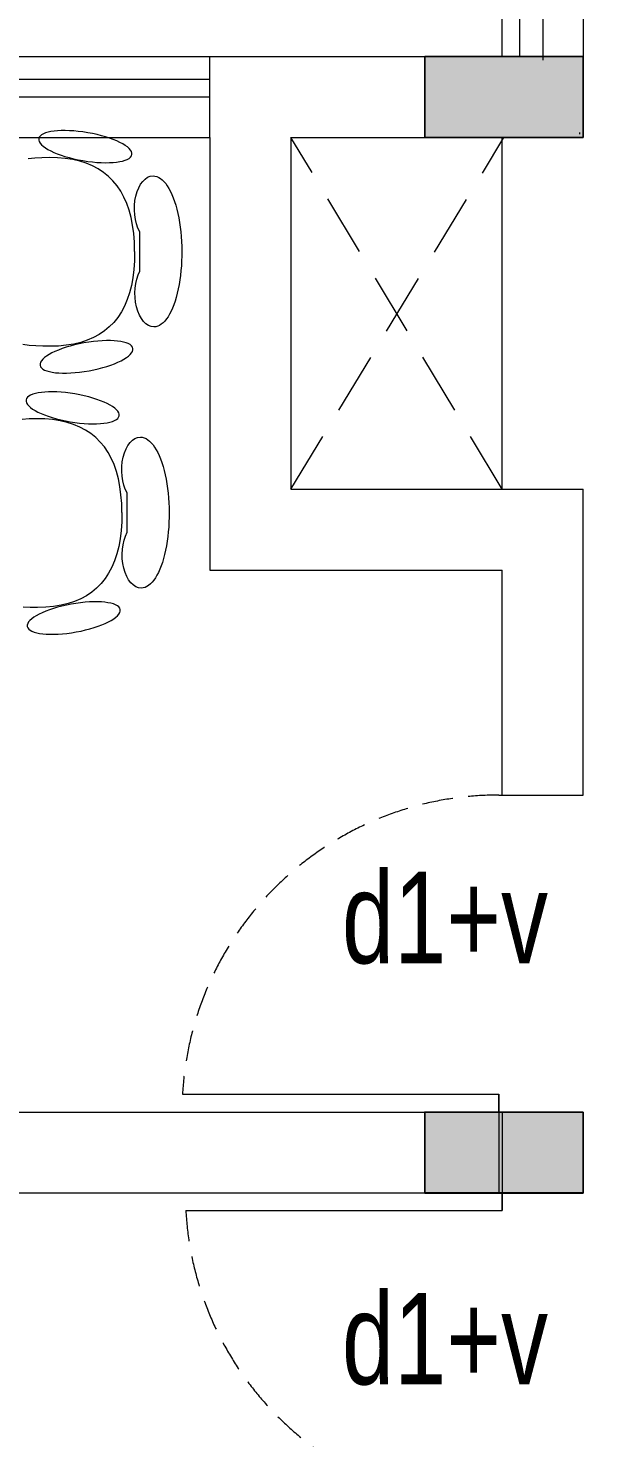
# Model space of a CAD drawing. Header units: metres. Extents: x 191982 to 427160, y -8904 to 80370.
# Drawn here: x 322594 to 324237, y 54116 to 58122 of the extents above; entities that cross this region are included whole.
import ezdxf

# ---------------------------------------------------------------- set-up
doc = ezdxf.new("R2010")
doc.units = ezdxf.units.M
doc.header["$LTSCALE"] = 700
doc.header["$MEASUREMENT"] = 0
doc.linetypes.add('DASHED2', pattern=[0.375, 0.25, -0.125])
doc.linetypes.add('HIDDEN2', pattern=[0.1875, 0.125, -0.0625])
for name, color, linetype, lineweight in [('FURNITURE', 7, 'Continuous', 9), ('NEW PLANS', 7, 'Continuous', 9), ('PLAN', 7, 'Continuous', 9)]:
    doc.layers.add(name, color=color, linetype=linetype, lineweight=lineweight)
doc.styles.get("Standard").update_dxf_attribs({"font": 'swisscl.ttf'})

# ---------------------------------------------------------------- blocks, each defined once
blk = doc.blocks.new('ws')
at = {"layer": 'FURNITURE', "ltscale": 12}
for p, q in [((668937.5, 47868.4, 375.4), (668918.7, 47866.6, 375.4)), ((668957.3, 47869.5, 375.4), (668937.5, 47868.4, 375.4)), ((668978.3, 47870, 375.4), (668957.3, 47869.5, 375.4)), ((669001.8, 47869.4, 375.4), (668978.3, 47870, 375.4)), ((669024.1, 47867.5, 375.4), (669001.8, 47869.4, 375.4)), ((669045.3, 47864.3, 375.4), (669024.1, 47867.5, 375.4)), ((669065.2, 47859.7, 375.4), (669045.3, 47864.3, 375.4)), ((669083.9, 47853.8, 375.4), (669065.2, 47859.7, 375.4)), ((669101.5, 47846.5, 375.4), (669083.9, 47853.8, 375.4)), ((669117.8, 47837.9, 375.4), (669101.5, 47846.5, 375.4)), ((669132.9, 47827.9, 375.4), (669117.8, 47837.9, 375.4)), ((669146.9, 47816.6, 375.4), (669132.9, 47827.9, 375.4)), ((669159.6, 47803.9, 375.4), (669146.9, 47816.6, 375.4)), ((669171.2, 47789.9, 375.4), (669159.6, 47803.9, 375.4)), ((669181.5, 47774.6, 375.4), (669171.2, 47789.9, 375.4)), ((669190.7, 47757.8, 375.4), (669181.5, 47774.6, 375.4)), ((669198.6, 47739.8, 375.4), (669190.7, 47757.8, 375.4)), ((669205.3, 47720.4, 375.4), (669198.6, 47739.8, 375.4)), ((669210.9, 47699.6, 375.4), (669205.3, 47720.4, 375.4)), ((669215.2, 47677.5, 375.4), (669210.9, 47699.6, 375.4)), ((669218.4, 47654.1, 375.4), (669215.2, 47677.5, 375.4)), ((669220.3, 47629.3, 375.4), (669218.4, 47654.1, 375.4)), ((669236.2, 47547.3, 375.4), (669235.6, 47659.2, 375.4)), ((669221.1, 47603.1, 375.4), (669220.3, 47629.3, 375.4)), ((669221.1, 47603.1, 375.4), (669220.6, 47577, 375.4)), ((669218.9, 47552.2, 375.4), (669216, 47528.7, 375.4)), ((669220.6, 47577, 375.4), (669218.9, 47552.2, 375.4)), ((669216, 47528.7, 375.4), (669211.9, 47506.6, 375.4)), ((669206.6, 47485.7, 375.4), (669200.1, 47466.3, 375.4)), ((669211.9, 47506.6, 375.4), (669206.6, 47485.7, 375.4)), ((669183.4, 47431.3, 375.4), (669173.2, 47415.8, 375.4)), ((669192.3, 47448.1, 375.4), (669183.4, 47431.3, 375.4)), ((669200.1, 47466.3, 375.4), (669192.3, 47448.1, 375.4)), ((669161.8, 47401.7, 375.4), (669149.2, 47388.9, 375.4)), ((669173.2, 47415.8, 375.4), (669161.8, 47401.7, 375.4)), ((669104.1, 47358.5, 375.4), (669086.7, 47351, 375.4)), ((669120.4, 47367.3, 375.4), (669104.1, 47358.5, 375.4)), ((669135.4, 47377.4, 375.4), (669120.4, 47367.3, 375.4)), ((669149.2, 47388.9, 375.4), (669135.4, 47377.4, 375.4)), ((668921.6, 47336.4, 375.4), (668903.9, 47338.6, 375.4)), ((668940.4, 47334.8, 375.4), (668921.6, 47336.4, 375.4)), ((668960.3, 47333.9, 375.4), (668940.4, 47334.8, 375.4)), ((668981.2, 47333.7, 375.4), (668960.3, 47333.9, 375.4)), ((669004.7, 47334.5, 375.4), (668981.2, 47333.7, 375.4)), ((669027, 47336.6, 375.4), (669004.7, 47334.5, 375.4)), ((669048.1, 47340.1, 375.4), (669027, 47336.6, 375.4)), ((669068, 47344.9, 375.4), (669048.1, 47340.1, 375.4)), ((669086.7, 47351, 375.4), (669068, 47344.9, 375.4)), ((668921.3, 47127.2, 375.4), (668901.5, 47126.1, 375.4)), ((668942.2, 47127.7, 375.4), (668921.3, 47127.2, 375.4)), ((668965.8, 47127.1, 375.4), (668942.2, 47127.7, 375.4)), ((668988.1, 47125.3, 375.4), (668965.8, 47127.1, 375.4)), ((669009.2, 47122, 375.4), (668988.1, 47125.3, 375.4)), ((669029.2, 47117.4, 375.4), (669009.2, 47122, 375.4)), ((669047.9, 47111.5, 375.4), (669029.2, 47117.4, 375.4)), ((669065.4, 47104.2, 375.4), (669047.9, 47111.5, 375.4)), ((669081.8, 47095.6, 375.4), (669065.4, 47104.2, 375.4)), ((669096.9, 47085.6, 375.4), (669081.8, 47095.6, 375.4)), ((669110.8, 47074.3, 375.4), (669096.9, 47085.6, 375.4)), ((669123.6, 47061.6, 375.4), (669110.8, 47074.3, 375.4)), ((669135.1, 47047.6, 375.4), (669123.6, 47061.6, 375.4)), ((669145.5, 47032.3, 375.4), (669135.1, 47047.6, 375.4)), ((669154.6, 47015.6, 375.4), (669145.5, 47032.3, 375.4)), ((669162.6, 46997.5, 375.4), (669154.6, 47015.6, 375.4)), ((669169.3, 46978.1, 375.4), (669162.6, 46997.5, 375.4)), ((669174.8, 46957.3, 375.4), (669169.3, 46978.1, 375.4)), ((669179.2, 46935.2, 375.4), (669174.8, 46957.3, 375.4)), ((669182.3, 46911.8, 375.4), (669179.2, 46935.2, 375.4)), ((669184.3, 46887, 375.4), (669182.3, 46911.8, 375.4)), ((669200.1, 46805, 375.4), (669199.5, 46916.9, 375.4)), ((669185, 46860.9, 375.4), (669184.3, 46887, 375.4)), ((669184.6, 46834.7, 375.4), (669182.9, 46809.9, 375.4)), ((669185, 46860.9, 375.4), (669184.6, 46834.7, 375.4)), ((669182.9, 46809.9, 375.4), (669180, 46786.4, 375.4)), ((669175.9, 46764.3, 375.4), (669170.6, 46743.5, 375.4)), ((669180, 46786.4, 375.4), (669175.9, 46764.3, 375.4)), ((669164.1, 46724, 375.4), (669156.3, 46705.8, 375.4)), ((669170.6, 46743.5, 375.4), (669164.1, 46724, 375.4)), ((669137.2, 46673.6, 375.4), (669125.8, 46659.4, 375.4)), ((669147.3, 46689, 375.4), (669137.2, 46673.6, 375.4)), ((669156.3, 46705.8, 375.4), (669147.3, 46689, 375.4)), ((669099.4, 46635.1, 375.4), (669084.3, 46625, 375.4)), ((669113.2, 46646.6, 375.4), (669099.4, 46635.1, 375.4)), ((669125.8, 46659.4, 375.4), (669113.2, 46646.6, 375.4)), ((668924.2, 46591.6, 375.4), (668904.4, 46592.5, 375.4)), ((668945.2, 46591.4, 375.4), (668924.2, 46591.6, 375.4)), ((668968.7, 46592.2, 375.4), (668945.2, 46591.4, 375.4)), ((668991, 46594.3, 375.4), (668968.7, 46592.2, 375.4)), ((669012.1, 46597.8, 375.4), (668991, 46594.3, 375.4)), ((669032, 46602.6, 375.4), (669012.1, 46597.8, 375.4)), ((669050.6, 46608.7, 375.4), (669032, 46602.6, 375.4)), ((669068.1, 46616.2, 375.4), (669050.6, 46608.7, 375.4)), ((669084.3, 46625, 375.4), (669068.1, 46616.2, 375.4))]:
    blk.add_line(p, q, dxfattribs=at)
at = {"layer": 'FURNITURE', "ltscale": 12, "extrusion": (0, 0, -1)}
for centre, major_axis, ratio, start_param, end_param in [((669081, 47901.1, 0), (-132.2, 22.6), 0.3, -1.570796, 4.712389), ((669274, 47724.1, 0), (-0.5, 93.9), 0.571429, 3.95137, 6.283186), ((669274.7, 47603.4, 0), (-1.2, 214.5), 0.375, 0, 3.141593), ((669275.4, 47482.8, 0), (-0.5, 93.9), 0.571429, 3.141592, 5.473402), ((669084.3, 47303.7, 0), (131.9, 24), 0.3, 4.712389, 10.995574), ((669044.9, 47158.8, 0), (-132.2, 22.6), 0.3, -1.570796, 4.712389), ((669238, 46981.8, 0), (-0.5, 93.9), 0.571429, 3.95137, 6.283186), ((669238.7, 46861.1, 0), (-1.2, 214.5), 0.375, 0, 3.141593), ((669239.3, 46740.5, 0), (-0.5, 93.9), 0.571429, 3.141592, 5.473402), ((669048.2, 46561.4, 0), (131.9, 24), 0.3, 4.712389, 10.995574)]:
    blk.add_ellipse(centre, major_axis=major_axis, ratio=ratio, start_param=start_param, end_param=end_param, dxfattribs=at)

msp = doc.modelspace()

# ---------------------------------------------------------------- hatches: boundary and pattern name
at = {"layer": 'NEW PLANS'}
for points in [[(323719.904, 57811.692), (323719.904, 58041.692), (323939.904, 58041.692), (323939.904, 57811.692)], [(323719.904, 57811.692), (323719.904, 58041.692), (323939.904, 58041.692), (323939.904, 57811.692)], [(323719.904, 57811.692), (323719.904, 58041.692), (323939.904, 58041.692), (323939.904, 57811.692)], [(323719.904, 57811.692), (323719.904, 58041.692), (323939.904, 58041.692), (323939.904, 57811.692)], [(323719.904, 58041.692), (323719.904, 57811.692), (323939.904, 57811.692), (323939.904, 58041.692)], [(323939.904, 57811.692), (323939.904, 58041.692), (324169.904, 58041.692), (324169.904, 57811.692)], [(323939.904, 57811.692), (323939.904, 58041.692), (324169.904, 58041.692), (324169.904, 57811.692)], [(323939.904, 57811.692), (323939.904, 58041.692), (324169.904, 58041.692), (324169.904, 57811.692)], [(323939.904, 57811.692), (323939.904, 58041.692), (324169.904, 58041.692), (324169.904, 57811.692)], [(323939.904, 58041.692), (323939.904, 57811.692), (324169.904, 57811.692), (324169.904, 58041.692)], [(323719.904, 55041.692), (323719.904, 54811.692), (323939.904, 54811.692), (323939.904, 55041.692)], [(323939.904, 54811.692), (323719.904, 54811.692), (323719.904, 55041.692), (323939.904, 55041.692)], [(323719.904, 55041.692), (323719.904, 54811.692), (323939.904, 54811.692), (323939.904, 55041.692)], [(323719.904, 54811.692), (323719.904, 55041.692), (323939.904, 55041.692), (323939.904, 54811.692)], [(323949.904, 54811.692), (323949.904, 55041.692), (323719.904, 55041.692), (323719.904, 54811.692)], [(323949.904, 54811.692), (323949.904, 55041.692), (323719.904, 55041.692), (323719.904, 54811.692)], [(323719.904, 55041.692), (323719.904, 54811.692), (323939.904, 54811.692), (323939.904, 55041.692)], [(323719.904, 55041.692), (323719.904, 54811.692), (323939.904, 54811.692), (323939.904, 55041.692)], [(323719.904, 55041.692), (323719.904, 54811.692), (323939.904, 54811.692), (323939.904, 55041.692)], [(323719.904, 55041.692), (323719.904, 54811.692), (323939.904, 54811.692), (323939.904, 55041.692)], [(323949.904, 55041.692), (323949.904, 54811.692), (323719.904, 54811.692), (323719.904, 55041.692)], [(323949.904, 55041.692), (323949.904, 54811.692), (323719.904, 54811.692), (323719.904, 55041.692)], [(323719.904, 55041.692), (323719.904, 54811.692), (323939.904, 54811.692), (323939.904, 55041.692)], [(323719.904, 55041.692), (323719.904, 54811.692), (323939.904, 54811.692), (323939.904, 55041.692)], [(323719.904, 55041.692), (323719.904, 54811.692), (323939.904, 54811.692), (323939.904, 55041.692)], [(323949.904, 55041.692), (323949.904, 54811.692), (323719.904, 54811.692), (323719.904, 55041.692)], [(323949.904, 55041.692), (323949.904, 54811.692), (323719.904, 54811.692), (323719.904, 55041.692)], [(323719.904, 55041.692), (323719.904, 54811.692), (323939.904, 54811.692), (323939.904, 55041.692)], [(323719.904, 55041.692), (323719.904, 54811.692), (323939.904, 54811.692), (323939.904, 55041.692)], [(323949.904, 55041.692), (323949.904, 54811.692), (323719.904, 54811.692), (323719.904, 55041.692)], [(323949.904, 55041.692), (323949.904, 54811.692), (323719.904, 54811.692), (323719.904, 55041.692)], [(323719.904, 55041.692), (323719.904, 54811.692), (323939.904, 54811.692), (323939.904, 55041.692)], [(323939.904, 54811.692), (323719.904, 54811.692), (323719.904, 55041.692), (323939.904, 55041.692)], [(323719.904, 55041.692), (323719.904, 54811.692), (323939.904, 54811.692), (323939.904, 55041.692)], [(323719.904, 54811.692), (323719.904, 55041.692), (323939.904, 55041.692), (323939.904, 54811.692)], [(323949.904, 54811.692), (323949.904, 55041.692), (323719.904, 55041.692), (323719.904, 54811.692)], [(323949.904, 54811.692), (323949.904, 55041.692), (323719.904, 55041.692), (323719.904, 54811.692)], [(323719.904, 55041.692), (323719.904, 54811.692), (323939.904, 54811.692), (323939.904, 55041.692)], [(323719.904, 55041.692), (323719.904, 54811.692), (323939.904, 54811.692), (323939.904, 55041.692)], [(323719.904, 55041.692), (323719.904, 54811.692), (323939.904, 54811.692), (323939.904, 55041.692)], [(323719.904, 55041.692), (323719.904, 54811.692), (323939.904, 54811.692), (323939.904, 55041.692)], [(323949.904, 55041.692), (323949.904, 54811.692), (323719.904, 54811.692), (323719.904, 55041.692)], [(323949.904, 55041.692), (323949.904, 54811.692), (323719.904, 54811.692), (323719.904, 55041.692)], [(323719.904, 55041.692), (323719.904, 54811.692), (323939.904, 54811.692), (323939.904, 55041.692)], [(323719.904, 55041.692), (323719.904, 54811.692), (323939.904, 54811.692), (323939.904, 55041.692)], [(323949.904, 55041.692), (323949.904, 54811.692), (323719.904, 54811.692), (323719.904, 55041.692)], [(323949.904, 55041.692), (323949.904, 54811.692), (323719.904, 54811.692), (323719.904, 55041.692)], [(323719.904, 55041.692), (323719.904, 54811.692), (323939.904, 54811.692), (323939.904, 55041.692)], [(323719.904, 55041.692), (323719.904, 54811.692), (323939.904, 54811.692), (323939.904, 55041.692)], [(323719.904, 55041.692), (323719.904, 54811.692), (323939.904, 54811.692), (323939.904, 55041.692)], [(323719.904, 55041.692), (323719.904, 54811.692), (323939.904, 54811.692), (323939.904, 55041.692)], [(323949.904, 55041.692), (323949.904, 54811.692), (323719.904, 54811.692), (323719.904, 55041.692)], [(323949.904, 55041.692), (323949.904, 54811.692), (323719.904, 54811.692), (323719.904, 55041.692)], [(323719.904, 55041.692), (323719.904, 54811.692), (323939.904, 54811.692), (323939.904, 55041.692)], [(323719.904, 55041.692), (323719.904, 54811.692), (323939.904, 54811.692), (323939.904, 55041.692)], [(323719.904, 55041.673), (323719.904, 54811.673), (323939.904, 54811.673), (323939.904, 55041.673)], [(323939.904, 54811.673), (323719.904, 54811.673), (323719.904, 55041.673), (323939.904, 55041.673)], [(323719.904, 55041.673), (323719.904, 54811.673), (323939.904, 54811.673), (323939.904, 55041.673)], [(323719.904, 54811.673), (323719.904, 55041.673), (323939.904, 55041.673), (323939.904, 54811.673)], [(323949.904, 54811.673), (323949.904, 55041.673), (323719.904, 55041.673), (323719.904, 54811.673)], [(323949.904, 54811.673), (323949.904, 55041.673), (323719.904, 55041.673), (323719.904, 54811.673)], [(323719.904, 55041.673), (323719.904, 54811.673), (323939.904, 54811.673), (323939.904, 55041.673)], [(323719.904, 55041.673), (323719.904, 54811.673), (323939.904, 54811.673), (323939.904, 55041.673)], [(323719.904, 55041.673), (323719.904, 54811.673), (323939.904, 54811.673), (323939.904, 55041.673)], [(323719.904, 55041.673), (323719.904, 54811.673), (323939.904, 54811.673), (323939.904, 55041.673)], [(323949.904, 55041.673), (323949.904, 54811.673), (323719.904, 54811.673), (323719.904, 55041.673)], [(323949.904, 55041.673), (323949.904, 54811.673), (323719.904, 54811.673), (323719.904, 55041.673)], [(323719.904, 55041.673), (323719.904, 54811.673), (323939.904, 54811.673), (323939.904, 55041.673)], [(323719.904, 55041.673), (323719.904, 54811.673), (323939.904, 54811.673), (323939.904, 55041.673)], [(323949.904, 55041.673), (323949.904, 54811.673), (323719.904, 54811.673), (323719.904, 55041.673)], [(323949.904, 55041.673), (323949.904, 54811.673), (323719.904, 54811.673), (323719.904, 55041.673)], [(323719.904, 55041.673), (323719.904, 54811.673), (323939.904, 54811.673), (323939.904, 55041.673)], [(323719.904, 55041.673), (323719.904, 54811.673), (323939.904, 54811.673), (323939.904, 55041.673)], [(323719.904, 55041.673), (323719.904, 54811.673), (323939.904, 54811.673), (323939.904, 55041.673)], [(323719.904, 55041.673), (323719.904, 54811.673), (323939.904, 54811.673), (323939.904, 55041.673)], [(323949.904, 55041.673), (323949.904, 54811.673), (323719.904, 54811.673), (323719.904, 55041.673)], [(323949.904, 55041.673), (323949.904, 54811.673), (323719.904, 54811.673), (323719.904, 55041.673)], [(323719.904, 55041.673), (323719.904, 54811.673), (323939.904, 54811.673), (323939.904, 55041.673)], [(323719.904, 55041.673), (323719.904, 54811.673), (323939.904, 54811.673), (323939.904, 55041.673)], [(323719.904, 55041.673), (323719.904, 54811.673), (323939.904, 54811.673), (323939.904, 55041.673)], [(323719.904, 55041.673), (323719.904, 54811.673), (323939.904, 54811.673), (323939.904, 55041.673)], [(323719.904, 55041.673), (323719.904, 54811.673), (323939.904, 54811.673), (323939.904, 55041.673)], [(323719.904, 55041.673), (323719.904, 54811.673), (323939.904, 54811.673), (323939.904, 55041.673)], [(323949.904, 55041.673), (323949.904, 54811.673), (323719.904, 54811.673), (323719.904, 55041.673)], [(323949.904, 55041.673), (323949.904, 54811.673), (323719.904, 54811.673), (323719.904, 55041.673)], [(323719.904, 55041.673), (323719.904, 54811.673), (323939.904, 54811.673), (323939.904, 55041.673)], [(323939.904, 55041.692), (323939.904, 54811.692), (324169.904, 54811.692), (324169.904, 55041.692)], [(323939.904, 54811.692), (323939.904, 55041.692), (324169.904, 55041.692), (324169.904, 54811.692)], [(323939.904, 55041.692), (323939.904, 54811.692), (324169.904, 54811.692), (324169.904, 55041.692)], [(323939.904, 54811.692), (323939.904, 55041.692), (324169.904, 55041.692), (324169.904, 54811.692)], [(323939.904, 55041.692), (323939.904, 54811.692), (324169.904, 54811.692), (324169.904, 55041.692)], [(323939.904, 55041.692), (323939.904, 54811.692), (324169.904, 54811.692), (324169.904, 55041.692)], [(323939.904, 55041.692), (323939.904, 54811.692), (324169.904, 54811.692), (324169.904, 55041.692)], [(323939.904, 55041.692), (323939.904, 54811.692), (324169.904, 54811.692), (324169.904, 55041.692)], [(323939.904, 55041.692), (323939.904, 54811.692), (324169.904, 54811.692), (324169.904, 55041.692)], [(323939.904, 55041.692), (323939.904, 54811.692), (324169.904, 54811.692), (324169.904, 55041.692)], [(323939.904, 55041.692), (323939.904, 54811.692), (324169.904, 54811.692), (324169.904, 55041.692)], [(323939.904, 55041.692), (323939.904, 54811.692), (324169.904, 54811.692), (324169.904, 55041.692)], [(323939.904, 55041.692), (323939.904, 54811.692), (324169.904, 54811.692), (324169.904, 55041.692)], [(323939.904, 55041.692), (323939.904, 54811.692), (324169.904, 54811.692), (324169.904, 55041.692)], [(323939.904, 54811.692), (323939.904, 55041.692), (324169.904, 55041.692), (324169.904, 54811.692)], [(323939.904, 55041.692), (323939.904, 54811.692), (324169.904, 54811.692), (324169.904, 55041.692)], [(323939.904, 54811.692), (323939.904, 55041.692), (324169.904, 55041.692), (324169.904, 54811.692)], [(323939.904, 55041.692), (323939.904, 54811.692), (324169.904, 54811.692), (324169.904, 55041.692)], [(323939.904, 55041.692), (323939.904, 54811.692), (324169.904, 54811.692), (324169.904, 55041.692)], [(323939.904, 55041.692), (323939.904, 54811.692), (324169.904, 54811.692), (324169.904, 55041.692)], [(323939.904, 55041.692), (323939.904, 54811.692), (324169.904, 54811.692), (324169.904, 55041.692)], [(323939.904, 55041.692), (323939.904, 54811.692), (324169.904, 54811.692), (324169.904, 55041.692)], [(323939.904, 55041.692), (323939.904, 54811.692), (324169.904, 54811.692), (324169.904, 55041.692)], [(323939.904, 55041.692), (323939.904, 54811.692), (324169.904, 54811.692), (324169.904, 55041.692)], [(323939.904, 55041.692), (323939.904, 54811.692), (324169.904, 54811.692), (324169.904, 55041.692)], [(323939.904, 55041.692), (323939.904, 54811.692), (324169.904, 54811.692), (324169.904, 55041.692)], [(323939.904, 55041.692), (323939.904, 54811.692), (324169.904, 54811.692), (324169.904, 55041.692)], [(323939.904, 55041.692), (323939.904, 54811.692), (324169.904, 54811.692), (324169.904, 55041.692)], [(323939.904, 55041.692), (323939.904, 54811.692), (324169.904, 54811.692), (324169.904, 55041.692)], [(323939.904, 55041.673), (323939.904, 54811.673), (324169.904, 54811.673), (324169.904, 55041.673)], [(323939.904, 54811.673), (323939.904, 55041.673), (324169.904, 55041.673), (324169.904, 54811.673)], [(323939.904, 55041.673), (323939.904, 54811.673), (324169.904, 54811.673), (324169.904, 55041.673)], [(323939.904, 54811.673), (323939.904, 55041.673), (324169.904, 55041.673), (324169.904, 54811.673)], [(323939.904, 55041.673), (323939.904, 54811.673), (324169.904, 54811.673), (324169.904, 55041.673)], [(323939.904, 55041.673), (323939.904, 54811.673), (324169.904, 54811.673), (324169.904, 55041.673)], [(323939.904, 55041.673), (323939.904, 54811.673), (324169.904, 54811.673), (324169.904, 55041.673)], [(323939.904, 55041.673), (323939.904, 54811.673), (324169.904, 54811.673), (324169.904, 55041.673)], [(323939.904, 55041.673), (323939.904, 54811.673), (324169.904, 54811.673), (324169.904, 55041.673)], [(323939.904, 55041.673), (323939.904, 54811.673), (324169.904, 54811.673), (324169.904, 55041.673)], [(323939.904, 55041.673), (323939.904, 54811.673), (324169.904, 54811.673), (324169.904, 55041.673)], [(323939.904, 55041.673), (323939.904, 54811.673), (324169.904, 54811.673), (324169.904, 55041.673)], [(323939.904, 55041.673), (323939.904, 54811.673), (324169.904, 54811.673), (324169.904, 55041.673)], [(323939.904, 55041.673), (323939.904, 54811.673), (324169.904, 54811.673), (324169.904, 55041.673)], [(323939.904, 55041.673), (323939.904, 54811.673), (324169.904, 54811.673), (324169.904, 55041.673)], [(323939.904, 55041.673), (323939.904, 54811.673), (324169.904, 54811.673), (324169.904, 55041.673)], [(323939.904, 55041.673), (323939.904, 54811.673), (324169.904, 54811.673), (324169.904, 55041.673)], [(323939.904, 55041.673), (323939.904, 54811.673), (324169.904, 54811.673), (324169.904, 55041.673)], [(323939.904, 55041.673), (323939.904, 54811.673), (324169.904, 54811.673), (324169.904, 55041.673)], [(323939.904, 55041.673), (323939.904, 54811.673), (324169.904, 54811.673), (324169.904, 55041.673)], [(323939.904, 55041.673), (323939.904, 54811.673), (324169.904, 54811.673), (324169.904, 55041.673)], [(323949.904, 54811.692), (324169.904, 54811.692), (324169.904, 55041.692), (323949.904, 55041.692)], [(323949.904, 54811.692), (324169.904, 54811.692), (324169.904, 55041.692), (323949.904, 55041.692)], [(323949.904, 55041.692), (324169.904, 55041.692), (324169.904, 54811.692), (323949.904, 54811.692)], [(323949.904, 55041.692), (324169.904, 55041.692), (324169.904, 54811.692), (323949.904, 54811.692)], [(323949.904, 55041.692), (324169.904, 55041.692), (324169.904, 54811.692), (323949.904, 54811.692)], [(323949.904, 55041.692), (324169.904, 55041.692), (324169.904, 54811.692), (323949.904, 54811.692)], [(323949.904, 55041.692), (324169.904, 55041.692), (324169.904, 54811.692), (323949.904, 54811.692)], [(323949.904, 55041.692), (324169.904, 55041.692), (324169.904, 54811.692), (323949.904, 54811.692)], [(323949.904, 54811.692), (324169.904, 54811.692), (324169.904, 55041.692), (323949.904, 55041.692)], [(323949.904, 54811.692), (324169.904, 54811.692), (324169.904, 55041.692), (323949.904, 55041.692)], [(323949.904, 55041.692), (324169.904, 55041.692), (324169.904, 54811.692), (323949.904, 54811.692)], [(323949.904, 55041.692), (324169.904, 55041.692), (324169.904, 54811.692), (323949.904, 54811.692)], [(323949.904, 55041.692), (324169.904, 55041.692), (324169.904, 54811.692), (323949.904, 54811.692)], [(323949.904, 55041.692), (324169.904, 55041.692), (324169.904, 54811.692), (323949.904, 54811.692)], [(323949.904, 55041.692), (324169.904, 55041.692), (324169.904, 54811.692), (323949.904, 54811.692)], [(323949.904, 55041.692), (324169.904, 55041.692), (324169.904, 54811.692), (323949.904, 54811.692)], [(323949.904, 54811.673), (324169.904, 54811.673), (324169.904, 55041.673), (323949.904, 55041.673)], [(323949.904, 54811.673), (324169.904, 54811.673), (324169.904, 55041.673), (323949.904, 55041.673)], [(323949.904, 55041.673), (324169.904, 55041.673), (324169.904, 54811.673), (323949.904, 54811.673)], [(323949.904, 55041.673), (324169.904, 55041.673), (324169.904, 54811.673), (323949.904, 54811.673)], [(323949.904, 55041.673), (324169.904, 55041.673), (324169.904, 54811.673), (323949.904, 54811.673)], [(323949.904, 55041.673), (324169.904, 55041.673), (324169.904, 54811.673), (323949.904, 54811.673)], [(323949.904, 55041.673), (324169.904, 55041.673), (324169.904, 54811.673), (323949.904, 54811.673)], [(323949.904, 55041.673), (324169.904, 55041.673), (324169.904, 54811.673), (323949.904, 54811.673)], [(323949.904, 55041.673), (324169.904, 55041.673), (324169.904, 54811.673), (323949.904, 54811.673)], [(323949.904, 55041.673), (324169.904, 55041.673), (324169.904, 54811.673), (323949.904, 54811.673)]]:
    msp.add_hatch(color=256, dxfattribs=at).paths.add_polyline_path(points)

# ---------------------------------------------------------------- linework, layer by layer
for p, q in [((323939.904, 58041.692), (323939.904, 61271.692)), ((323939.904, 58041.692), (323939.904, 61271.692)), ((323989.904, 58041.692), (323989.904, 61271.692)), ((324054.904, 60821.692), (324054.904, 58031.399)), ((324169.904, 60821.692), (324169.904, 58041.692)), ((320939.904, 58041.692), (324169.904, 58041.692)), ((320939.904, 58041.692), (324169.904, 58041.692)), ((320939.904, 58041.692), (324169.904, 58041.692)), ((322939.904, 58041.692), (324169.904, 58041.692)), ((323109.904, 57811.692), (323109.904, 58041.692)), ((323719.904, 58041.692), (323719.904, 57811.692)), ((323719.904, 58041.692), (323719.904, 57811.692)), ((323719.904, 57811.692), (323719.904, 58041.692)), ((324169.904, 57811.692), (324169.904, 58041.692)), ((324169.904, 57811.692), (324169.904, 58041.692)), ((324169.904, 57811.692), (324169.904, 58041.692)), ((324169.904, 57811.692), (324169.904, 58041.692)), ((324169.904, 57811.692), (324169.904, 58041.692)), ((321609.904, 57976.692), (323109.904, 57976.692)), ((321609.904, 57926.692), (323109.904, 57926.692)), ((320939.904, 57811.692), (323109.904, 57811.692)), ((321035.173, 57811.692), (323109.904, 57811.692)), ((321035.173, 57811.692), (323109.904, 57811.692)), ((321035.173, 57811.692), (323109.904, 57811.692)), ((323109.904, 57811.692), (323109.904, 56581.692)), ((323339.904, 57811.692), (324169.904, 57811.692)), ((323339.904, 57811.692), (324169.904, 57811.692)), ((323339.904, 57811.692), (324169.904, 57811.692)), ((323339.904, 57811.692), (324169.904, 57811.692)), ((323339.904, 57811.692), (324169.904, 57811.692)), ((323339.904, 57811.692), (324169.904, 57811.692)), ((323339.904, 57811.692), (324169.904, 57811.692)), ((323339.904, 57811.692), (323939.904, 57811.692)), ((323339.904, 57811.692), (323339.904, 56811.692)), ((323939.904, 56811.692), (323939.904, 57811.692)), ((323939.904, 57811.692), (323939.904, 57803.428)), ((324160.533, 57820.64), (324160.533, 57825.418)), ((323339.904, 56811.692), (324169.904, 56811.692)), ((324169.904, 55942.636), (324169.904, 56811.692)), ((323109.904, 56581.692), (323939.904, 56581.692)), ((323939.904, 55942.636), (323939.904, 56581.692)), ((323930.533, 55942.636), (324169.904, 55942.636)), ((323031.923, 55092.636), (323930.533, 55092.636)), ((323930.533, 55092.636), (323930.533, 55042.636)), ((323930.533, 55092.636), (323930.533, 54812.636)), ((323930.533, 55092.636), (323930.533, 55042.636)), ((323930.533, 55042.636), (323930.533, 55092.636)), ((318159.904, 55041.692), (324169.904, 55041.692)), ((318159.904, 55041.692), (324169.904, 55041.692)), ((323719.904, 55041.692), (324169.904, 55041.692)), ((323719.904, 55041.692), (324169.904, 55041.692)), ((323719.904, 55041.692), (324169.904, 55041.692)), ((323719.904, 54811.692), (323719.904, 55041.692)), ((323719.904, 55041.692), (324169.904, 55041.692)), ((323719.904, 55041.692), (323719.904, 54811.692)), ((323719.904, 55041.692), (324169.904, 55041.692)), ((323719.904, 55041.692), (324169.904, 55041.692)), ((323719.904, 54811.692), (323719.904, 55041.692)), ((323719.904, 55041.692), (324169.904, 55041.692)), ((323719.904, 55041.692), (324169.904, 55041.692)), ((323719.904, 55041.692), (323719.904, 54811.692)), ((323719.904, 55041.692), (324169.904, 55041.692)), ((323719.904, 55041.692), (324169.904, 55041.692)), ((323719.904, 55041.692), (324169.904, 55041.692)), ((323719.904, 55041.692), (324169.904, 55041.692)), ((323719.904, 55041.692), (324169.904, 55041.692)), ((323719.904, 54811.692), (323719.904, 55041.692)), ((323719.904, 55041.692), (324169.904, 55041.692)), ((323719.904, 55041.692), (324169.904, 55041.692)), ((323719.904, 55041.692), (324169.904, 55041.692)), ((323719.904, 55041.692), (324169.904, 55041.692)), ((323719.904, 55041.692), (324169.904, 55041.692)), ((323719.904, 54811.692), (323719.904, 55041.692)), ((323719.904, 55041.692), (324169.904, 55041.692)), ((323719.904, 55041.692), (324169.904, 55041.692)), ((323719.904, 55041.692), (324169.904, 55041.692)), ((323719.904, 55041.692), (324169.904, 55041.692)), ((323719.904, 54811.692), (323719.904, 55041.692)), ((324169.904, 55041.692), (323719.904, 55041.692)), ((323719.904, 55041.692), (324169.904, 55041.692)), ((323719.904, 55041.692), (324169.904, 55041.692)), ((323719.904, 54811.692), (323719.904, 55041.692)), ((323719.904, 55041.692), (324169.904, 55041.692)), ((323719.904, 55041.692), (324169.904, 55041.692)), ((323719.904, 55041.692), (324169.904, 55041.692)), ((323719.904, 55041.692), (324169.904, 55041.692)), ((323719.904, 55041.692), (324169.904, 55041.692)), ((323719.904, 54811.692), (323719.904, 55041.692)), ((323719.904, 55041.692), (324169.904, 55041.692)), ((323719.904, 55041.692), (324169.904, 55041.692)), ((323719.904, 55041.692), (324169.904, 55041.692)), ((323719.904, 55041.692), (324169.904, 55041.692)), ((323719.904, 54811.692), (323719.904, 55041.692)), ((324169.904, 55041.692), (323719.904, 55041.692)), ((323719.904, 55041.692), (324169.904, 55041.692)), ((323719.904, 55041.692), (324169.904, 55041.692)), ((323719.904, 54811.692), (323719.904, 55041.692)), ((323719.904, 55041.692), (324169.904, 55041.692)), ((323719.904, 55041.692), (324169.904, 55041.692)), ((323719.904, 55041.692), (324169.904, 55041.692)), ((323719.904, 55041.692), (324169.904, 55041.692)), ((323719.904, 54811.692), (323719.904, 55041.692)), ((324169.904, 55041.692), (323719.904, 55041.692)), ((323719.904, 55041.692), (324169.904, 55041.692)), ((323719.904, 55041.692), (324169.904, 55041.692)), ((323719.904, 54811.692), (323719.904, 55041.692)), ((323719.904, 55041.692), (324169.904, 55041.692)), ((323719.904, 55041.692), (324169.904, 55041.692)), ((323719.904, 55041.692), (324169.904, 55041.692)), ((323719.904, 54811.692), (323719.904, 55041.692)), ((323719.904, 55041.692), (324169.904, 55041.692)), ((323719.904, 55041.692), (323719.904, 54811.692)), ((323719.904, 55041.692), (324169.904, 55041.692)), ((323719.904, 55041.692), (324169.904, 55041.692)), ((323719.904, 54811.692), (323719.904, 55041.692)), ((323719.904, 55041.692), (324169.904, 55041.692)), ((323719.904, 55041.692), (324169.904, 55041.692)), ((323719.904, 55041.692), (323719.904, 54811.692)), ((323719.904, 55041.692), (324169.904, 55041.692)), ((323719.904, 55041.692), (324169.904, 55041.692)), ((323719.904, 55041.692), (324169.904, 55041.692)), ((323719.904, 55041.692), (324169.904, 55041.692)), ((323719.904, 55041.692), (324169.904, 55041.692)), ((323719.904, 54811.692), (323719.904, 55041.692)), ((323719.904, 55041.692), (324169.904, 55041.692)), ((323719.904, 55041.692), (324169.904, 55041.692)), ((323719.904, 55041.692), (324169.904, 55041.692)), ((323719.904, 55041.692), (324169.904, 55041.692)), ((323719.904, 55041.692), (324169.904, 55041.692)), ((323719.904, 54811.692), (323719.904, 55041.692)), ((323719.904, 55041.692), (324169.904, 55041.692)), ((323719.904, 55041.692), (324169.904, 55041.692)), ((323719.904, 55041.692), (324169.904, 55041.692)), ((323719.904, 55041.692), (324169.904, 55041.692)), ((323719.904, 54811.692), (323719.904, 55041.692)), ((324169.904, 55041.692), (323719.904, 55041.692)), ((323719.904, 55041.692), (324169.904, 55041.692)), ((323719.904, 55041.692), (324169.904, 55041.692)), ((323719.904, 54811.692), (323719.904, 55041.692)), ((323719.904, 55041.692), (324169.904, 55041.692)), ((323719.904, 55041.692), (324169.904, 55041.692)), ((323719.904, 55041.692), (324169.904, 55041.692)), ((323719.904, 55041.692), (324169.904, 55041.692)), ((323719.904, 54811.692), (323719.904, 55041.692)), ((324169.904, 55041.692), (323719.904, 55041.692)), ((323719.904, 55041.692), (324169.904, 55041.692)), ((323719.904, 55041.692), (324169.904, 55041.692)), ((323719.904, 54811.692), (323719.904, 55041.692)), ((323719.904, 55041.692), (324169.904, 55041.692)), ((323719.904, 55041.692), (324169.904, 55041.692)), ((323719.904, 55041.692), (324169.904, 55041.692)), ((323719.904, 55041.692), (324169.904, 55041.692)), ((323719.904, 55041.692), (324169.904, 55041.692)), ((323719.904, 54811.692), (323719.904, 55041.692)), ((323719.904, 55041.692), (324169.904, 55041.692)), ((323719.904, 55041.692), (324169.904, 55041.692)), ((323719.904, 55041.692), (324169.904, 55041.692)), ((323719.904, 55041.692), (324169.904, 55041.692)), ((323719.904, 55041.692), (324169.904, 55041.692)), ((323719.904, 54811.692), (323719.904, 55041.692)), ((323719.904, 55041.692), (324169.904, 55041.692)), ((323719.904, 55041.692), (324169.904, 55041.692)), ((323719.904, 55041.692), (324169.904, 55041.692)), ((323719.904, 55041.692), (324169.904, 55041.692)), ((323719.904, 54811.692), (323719.904, 55041.692)), ((324169.904, 55041.692), (323719.904, 55041.692)), ((323719.904, 55041.692), (324169.904, 55041.692)), ((323719.904, 55041.692), (324169.904, 55041.692)), ((323719.904, 54811.692), (323719.904, 55041.692)), ((323719.904, 54811.692), (323719.904, 55041.692)), ((323719.904, 54811.692), (323719.904, 55041.692)), ((323719.904, 55041.673), (324169.904, 55041.673)), ((323719.904, 55041.673), (324169.904, 55041.673)), ((323719.904, 55041.673), (324169.904, 55041.673)), ((323719.904, 54811.673), (323719.904, 55041.673)), ((323719.904, 55041.673), (324169.904, 55041.673)), ((323719.904, 55041.673), (323719.904, 54811.673)), ((323719.904, 55041.673), (324169.904, 55041.673)), ((323719.904, 55041.673), (324169.904, 55041.673)), ((323719.904, 54811.673), (323719.904, 55041.673)), ((323719.904, 55041.673), (324169.904, 55041.673)), ((323719.904, 55041.673), (324169.904, 55041.673)), ((323719.904, 55041.673), (323719.904, 54811.673)), ((323719.904, 55041.673), (324169.904, 55041.673)), ((323719.904, 55041.673), (324169.904, 55041.673)), ((323719.904, 55041.673), (324169.904, 55041.673)), ((323719.904, 55041.673), (324169.904, 55041.673)), ((323719.904, 55041.673), (324169.904, 55041.673)), ((323719.904, 54811.673), (323719.904, 55041.673)), ((323719.904, 55041.673), (324169.904, 55041.673)), ((323719.904, 55041.673), (324169.904, 55041.673)), ((323719.904, 55041.673), (324169.904, 55041.673)), ((323719.904, 55041.673), (324169.904, 55041.673)), ((323719.904, 55041.673), (324169.904, 55041.673)), ((323719.904, 54811.673), (323719.904, 55041.673)), ((323719.904, 55041.673), (324169.904, 55041.673)), ((323719.904, 55041.673), (324169.904, 55041.673)), ((323719.904, 55041.673), (324169.904, 55041.673)), ((323719.904, 55041.673), (324169.904, 55041.673)), ((323719.904, 54811.673), (323719.904, 55041.673)), ((324169.904, 55041.673), (323719.904, 55041.673)), ((323719.904, 55041.673), (324169.904, 55041.673)), ((323719.904, 55041.673), (324169.904, 55041.673)), ((323719.904, 54811.673), (323719.904, 55041.673)), ((323719.904, 55041.673), (324169.904, 55041.673)), ((323719.904, 55041.673), (324169.904, 55041.673)), ((323719.904, 55041.673), (324169.904, 55041.673)), ((323719.904, 55041.673), (324169.904, 55041.673)), ((323719.904, 54811.673), (323719.904, 55041.673)), ((324169.904, 55041.673), (323719.904, 55041.673)), ((323719.904, 55041.673), (324169.904, 55041.673)), ((323719.904, 55041.673), (324169.904, 55041.673)), ((323719.904, 54811.673), (323719.904, 55041.673)), ((323719.904, 55041.673), (324169.904, 55041.673)), ((323719.904, 55041.673), (324169.904, 55041.673)), ((323719.904, 55041.673), (324169.904, 55041.673)), ((323719.904, 55041.673), (324169.904, 55041.673)), ((323719.904, 55041.673), (324169.904, 55041.673)), ((323719.904, 54811.673), (323719.904, 55041.673)), ((323719.904, 55041.673), (324169.904, 55041.673)), ((323719.904, 55041.673), (324169.904, 55041.673)), ((323719.904, 55041.673), (324169.904, 55041.673)), ((323719.904, 55041.673), (324169.904, 55041.673)), ((323719.904, 55041.673), (324169.904, 55041.673)), ((323719.904, 54811.673), (323719.904, 55041.673)), ((323719.904, 55041.673), (324169.904, 55041.673)), ((323719.904, 55041.673), (324169.904, 55041.673)), ((323719.904, 55041.673), (324169.904, 55041.673)), ((323719.904, 55041.673), (324169.904, 55041.673)), ((323719.904, 54811.673), (323719.904, 55041.673)), ((324169.904, 55041.673), (323719.904, 55041.673)), ((323719.904, 55041.673), (324169.904, 55041.673)), ((323719.904, 55041.673), (324169.904, 55041.673)), ((323719.904, 54811.673), (323719.904, 55041.673)), ((323719.904, 54811.673), (323719.904, 55041.673)), ((323719.904, 54811.673), (323719.904, 55041.673)), ((323719.904, 55041.673), (324169.904, 55041.673)), ((323719.904, 55041.673), (324169.904, 55041.673)), ((323719.904, 55041.673), (324169.904, 55041.673)), ((323719.904, 55041.673), (324169.904, 55041.673)), ((323719.904, 55041.673), (324169.904, 55041.673)), ((323719.904, 54811.673), (323719.904, 55041.673)), ((323719.904, 55041.673), (324169.904, 55041.673)), ((323719.904, 55041.673), (324169.904, 55041.673)), ((323719.904, 55041.673), (324169.904, 55041.673)), ((323719.904, 55041.673), (324169.904, 55041.673)), ((323719.904, 55041.673), (324169.904, 55041.673)), ((323719.904, 54811.673), (323719.904, 55041.673)), ((323719.904, 55041.673), (324169.904, 55041.673)), ((323719.904, 55041.673), (324169.904, 55041.673)), ((323719.904, 55041.673), (324169.904, 55041.673)), ((323719.904, 55041.673), (324169.904, 55041.673)), ((323719.904, 54811.673), (323719.904, 55041.673)), ((324169.904, 55041.673), (323719.904, 55041.673)), ((323719.904, 55041.673), (324169.904, 55041.673)), ((323719.904, 55041.673), (324169.904, 55041.673)), ((323719.904, 54811.673), (323719.904, 55041.673)), ((323719.904, 54811.673), (323719.904, 55041.673)), ((323939.904, 55041.692), (323939.904, 54811.692)), ((323939.904, 55041.673), (323939.904, 54811.673)), ((323939.904, 55041.673), (323939.904, 54811.673)), ((323939.904, 55041.673), (323939.904, 54761.673)), ((324169.904, 55041.692), (324169.904, 54811.692)), ((324169.904, 55041.692), (324169.904, 54811.692)), ((324169.904, 54811.692), (324169.904, 55041.692)), ((324169.904, 54811.692), (324169.904, 55041.692)), ((324169.904, 54811.692), (324169.904, 55041.692)), ((324169.904, 54811.692), (324169.904, 55041.692)), ((324169.904, 54811.692), (324169.904, 55041.692)), ((324169.904, 54811.692), (324169.904, 55041.692)), ((324169.904, 55041.692), (324169.904, 54811.692)), ((324169.904, 55041.692), (324169.904, 54811.692)), ((324169.904, 54811.692), (324169.904, 55041.692)), ((324169.904, 54811.692), (324169.904, 55041.692)), ((324169.904, 54811.692), (324169.904, 55041.692)), ((324169.904, 54811.692), (324169.904, 55041.692)), ((324169.904, 54811.692), (324169.904, 55041.692)), ((324169.904, 54811.692), (324169.904, 55041.692)), ((324169.904, 55041.673), (324169.904, 54811.673)), ((324169.904, 55041.673), (324169.904, 54811.673)), ((324169.904, 54811.673), (324169.904, 55041.673)), ((324169.904, 54811.673), (324169.904, 55041.673)), ((324169.904, 54811.673), (324169.904, 55041.673)), ((324169.904, 54811.673), (324169.904, 55041.673)), ((324169.904, 54811.673), (324169.904, 55041.673)), ((324169.904, 54811.673), (324169.904, 55041.673)), ((324169.904, 54811.673), (324169.904, 55041.673)), ((324169.904, 54811.673), (324169.904, 55041.673)), ((319859.904, 54811.692), (324169.904, 54811.692)), ((319859.904, 54811.692), (324169.904, 54811.692)), ((319859.904, 54811.692), (324169.904, 54811.692)), ((319859.904, 54811.692), (324169.904, 54811.692)), ((319859.904, 54811.692), (324169.904, 54811.692)), ((323719.904, 54811.692), (324169.904, 54811.692)), ((323719.904, 54811.692), (324169.904, 54811.692)), ((323719.904, 54811.692), (324169.904, 54811.692)), ((323719.904, 54811.692), (324169.904, 54811.692)), ((323719.904, 54811.692), (324169.904, 54811.692)), ((323719.904, 54811.692), (324169.904, 54811.692)), ((323719.904, 54811.692), (324169.904, 54811.692)), ((323719.904, 54811.692), (324169.904, 54811.692)), ((323719.904, 54811.692), (324169.904, 54811.692)), ((323719.904, 54811.692), (324169.904, 54811.692)), ((323719.904, 54811.692), (324169.904, 54811.692)), ((323719.904, 54811.692), (324169.904, 54811.692)), ((323719.904, 54811.692), (324169.904, 54811.692)), ((323719.904, 54811.692), (324169.904, 54811.692)), ((323719.904, 54811.692), (324169.904, 54811.692)), ((323719.904, 54811.692), (324169.904, 54811.692)), ((323719.904, 54811.692), (324169.904, 54811.692)), ((323719.904, 54811.692), (324169.904, 54811.692)), ((323719.904, 54811.692), (324169.904, 54811.692)), ((323719.904, 54811.692), (324169.904, 54811.692)), ((323719.904, 54811.692), (324169.904, 54811.692)), ((323719.904, 54811.692), (324169.904, 54811.692)), ((323719.904, 54811.692), (324169.904, 54811.692)), ((323719.904, 54811.692), (324169.904, 54811.692)), ((323719.904, 54811.692), (324169.904, 54811.692)), ((323719.904, 54811.692), (324169.904, 54811.692)), ((323719.904, 54811.692), (324169.904, 54811.692)), ((323719.904, 54811.692), (324169.904, 54811.692)), ((323719.904, 54811.692), (324169.904, 54811.692)), ((323719.904, 54811.692), (324169.904, 54811.692)), ((323719.904, 54811.692), (324169.904, 54811.692)), ((323719.904, 54811.692), (324169.904, 54811.692)), ((323719.904, 54811.692), (324169.904, 54811.692)), ((323719.904, 54811.692), (324169.904, 54811.692)), ((323719.904, 54811.692), (324169.904, 54811.692)), ((323719.904, 54811.692), (324169.904, 54811.692)), ((323719.904, 54811.692), (324169.904, 54811.692)), ((323719.904, 54811.692), (324169.904, 54811.692)), ((323719.904, 54811.692), (324169.904, 54811.692)), ((323719.904, 54811.692), (324169.904, 54811.692)), ((323719.904, 54811.692), (324169.904, 54811.692)), ((323719.904, 54811.692), (324169.904, 54811.692)), ((323719.904, 54811.692), (324169.904, 54811.692)), ((323719.904, 54811.692), (324169.904, 54811.692)), ((323719.904, 54811.692), (324169.904, 54811.692)), ((323719.904, 54811.692), (324169.904, 54811.692)), ((323719.904, 54811.692), (324169.904, 54811.692)), ((323719.904, 54811.692), (324169.904, 54811.692)), ((323719.904, 54811.692), (324169.904, 54811.692)), ((323719.904, 54811.692), (324169.904, 54811.692)), ((323719.904, 54811.692), (324169.904, 54811.692)), ((323719.904, 54811.692), (324169.904, 54811.692)), ((323719.904, 54811.692), (324169.904, 54811.692)), ((323719.904, 54811.692), (324169.904, 54811.692)), ((323719.904, 54811.692), (324169.904, 54811.692)), ((323719.904, 54811.692), (324169.904, 54811.692)), ((323719.904, 54811.692), (324169.904, 54811.692)), ((323719.904, 54811.692), (324169.904, 54811.692)), ((323719.904, 54811.692), (324169.904, 54811.692)), ((323719.904, 54811.692), (324169.904, 54811.692)), ((323719.904, 54811.692), (324169.904, 54811.692)), ((323719.904, 54811.692), (324169.904, 54811.692)), ((323719.904, 54811.692), (324169.904, 54811.692)), ((323719.904, 54811.692), (324169.904, 54811.692)), ((323719.904, 54811.692), (324169.904, 54811.692)), ((323719.904, 54811.692), (324169.904, 54811.692)), ((323719.904, 54811.692), (324169.904, 54811.692)), ((323719.904, 54811.692), (324169.904, 54811.692)), ((323719.904, 54811.692), (324169.904, 54811.692)), ((323719.904, 54811.692), (324169.904, 54811.692)), ((323719.904, 54811.692), (324169.904, 54811.692)), ((323719.904, 54811.692), (324169.904, 54811.692)), ((323719.904, 54811.692), (324169.904, 54811.692)), ((323719.904, 54811.692), (324169.904, 54811.692)), ((323719.904, 54811.692), (324169.904, 54811.692)), ((323719.904, 54811.692), (324169.904, 54811.692)), ((323719.904, 54811.692), (324169.904, 54811.692)), ((323719.904, 54811.692), (324169.904, 54811.692)), ((323719.904, 54811.692), (324169.904, 54811.692)), ((323719.904, 54811.692), (324169.904, 54811.692)), ((323719.904, 54811.692), (324169.904, 54811.692)), ((323719.904, 54811.692), (324169.904, 54811.692)), ((323719.904, 54811.692), (324169.904, 54811.692)), ((323719.904, 54811.692), (324169.904, 54811.692)), ((323719.904, 54811.692), (324169.904, 54811.692)), ((323719.904, 54811.692), (324169.904, 54811.692)), ((323719.904, 54811.692), (324169.904, 54811.692)), ((323719.904, 54811.673), (324169.904, 54811.673)), ((323719.904, 54811.673), (324169.904, 54811.673)), ((323719.904, 54811.673), (324169.904, 54811.673)), ((323719.904, 54811.673), (324169.904, 54811.673)), ((323719.904, 54811.673), (324169.904, 54811.673)), ((323719.904, 54811.673), (324169.904, 54811.673)), ((323719.904, 54811.673), (324169.904, 54811.673)), ((323719.904, 54811.673), (324169.904, 54811.673)), ((323719.904, 54811.673), (324169.904, 54811.673)), ((323719.904, 54811.673), (324169.904, 54811.673)), ((323719.904, 54811.673), (324169.904, 54811.673)), ((323719.904, 54811.673), (324169.904, 54811.673)), ((323719.904, 54811.673), (324169.904, 54811.673)), ((323719.904, 54811.673), (324169.904, 54811.673)), ((323719.904, 54811.673), (324169.904, 54811.673)), ((323719.904, 54811.673), (324169.904, 54811.673)), ((323719.904, 54811.673), (324169.904, 54811.673)), ((323719.904, 54811.673), (324169.904, 54811.673)), ((323719.904, 54811.673), (324169.904, 54811.673)), ((323719.904, 54811.673), (324169.904, 54811.673)), ((323719.904, 54811.673), (324169.904, 54811.673)), ((323719.904, 54811.673), (324169.904, 54811.673)), ((323719.904, 54811.673), (324169.904, 54811.673)), ((323719.904, 54811.673), (324169.904, 54811.673)), ((323719.904, 54811.673), (324169.904, 54811.673)), ((323719.904, 54811.673), (324169.904, 54811.673)), ((323719.904, 54811.673), (324169.904, 54811.673)), ((323719.904, 54811.673), (324169.904, 54811.673)), ((323719.904, 54811.673), (324169.904, 54811.673)), ((323719.904, 54811.673), (324169.904, 54811.673)), ((323719.904, 54811.673), (323939.904, 54811.673)), ((323719.904, 54811.673), (324169.904, 54811.673)), ((323719.904, 54811.673), (324169.904, 54811.673)), ((323719.904, 54811.673), (324169.904, 54811.673)), ((323719.904, 54811.673), (324169.904, 54811.673)), ((323719.904, 54811.673), (324169.904, 54811.673)), ((323719.904, 54811.673), (324169.904, 54811.673)), ((323719.904, 54811.673), (324169.904, 54811.673)), ((323719.904, 54811.673), (324169.904, 54811.673)), ((323719.904, 54811.673), (324169.904, 54811.673)), ((323719.904, 54811.673), (324169.904, 54811.673)), ((323719.904, 54811.673), (324169.904, 54811.673)), ((323719.904, 54811.673), (324169.904, 54811.673)), ((323719.904, 54811.673), (324169.904, 54811.673)), ((323719.904, 54811.673), (324169.904, 54811.673)), ((323719.904, 54811.673), (324169.904, 54811.673)), ((323719.904, 54811.673), (324169.904, 54811.673)), ((323719.904, 54811.673), (323939.904, 54811.673)), ((323719.904, 54811.673), (324169.904, 54811.673)), ((323719.904, 54811.673), (324169.904, 54811.673)), ((323719.904, 54811.673), (324169.904, 54811.673)), ((323719.904, 54811.673), (324169.904, 54811.673)), ((323719.904, 54811.673), (324169.904, 54811.673)), ((323719.904, 54811.673), (324169.904, 54811.673)), ((323719.904, 54811.673), (324169.904, 54811.673)), ((323719.904, 54811.673), (324169.904, 54811.673)), ((323719.904, 54811.673), (324169.904, 54811.673)), ((323719.904, 54811.673), (324169.904, 54811.673)), ((323719.904, 54811.673), (324169.904, 54811.673)), ((323719.904, 54811.673), (324169.904, 54811.673)), ((323719.904, 54811.673), (324169.904, 54811.673)), ((323719.904, 54811.673), (324169.904, 54811.673)), ((323719.904, 54811.673), (324169.904, 54811.673)), ((323719.904, 54811.673), (324169.904, 54811.673)), ((323889.904, 54811.673), (323939.904, 54811.673)), ((323889.904, 54811.673), (323939.904, 54811.673)), ((323939.904, 54761.673), (323939.904, 54811.673)), ((323939.904, 54811.673), (323939.904, 54761.673)), ((324169.904, 54811.692), (324169.904, 54816.47)), ((324169.904, 54811.673), (324169.904, 54816.451)), ((323041.294, 54761.673), (323939.904, 54761.673)), ((323041.294, 54761.673), (323939.904, 54761.673))]:
    msp.add_line(p, q, dxfattribs=at)
for points in [[(324169.904, 58041.692), (324169.904, 57811.692), (323719.904, 57811.692), (323719.904, 58041.692)], [(324169.904, 58041.692), (324169.904, 57811.692), (323719.904, 57811.692), (323719.904, 58041.692)], [(324169.904, 58041.692), (324169.904, 57811.692), (323719.904, 57811.692), (323719.904, 58041.692)], [(324169.904, 58041.692), (324169.904, 57811.692), (323719.904, 57811.692), (323719.904, 58041.692)], [(324169.904, 57811.692), (324169.904, 58041.692), (323719.904, 58041.692), (323719.904, 57811.692)], [(323719.325, 55041.692), (323719.325, 54811.692), (324169.632, 54811.692), (324169.632, 55041.692)], [(324169.904, 54811.692), (324169.904, 55041.692), (323719.904, 55041.692), (323719.904, 54811.692)], [(324169.904, 55041.692), (324169.904, 54811.692), (323719.904, 54811.692), (323719.904, 55041.692)], [(324169.904, 54811.692), (324169.904, 55041.692), (323719.904, 55041.692), (323719.904, 54811.692)], [(324169.904, 55041.692), (324169.904, 54811.692), (323719.904, 54811.692), (323719.904, 55041.692)], [(323719.904, 55041.692), (323719.904, 54811.692), (324169.904, 54811.692), (324169.904, 55041.692)], [(323719.904, 55041.692), (323719.904, 54811.692), (324169.904, 54811.692), (324169.904, 55041.692)], [(324169.904, 54811.692), (324169.904, 55041.692), (323719.904, 55041.692), (323719.904, 54811.692)], [(324169.904, 54811.692), (324169.904, 55041.692), (323719.904, 55041.692), (323719.904, 54811.692)], [(324169.904, 54811.692), (324169.904, 55041.692), (323719.904, 55041.692), (323719.904, 54811.692)], [(324169.904, 54811.692), (324169.904, 55041.692), (323719.904, 55041.692), (323719.904, 54811.692)], [(323719.904, 54811.692), (323719.904, 55041.692), (324169.904, 55041.692), (324169.904, 54811.692)], [(323719.904, 54811.692), (323719.904, 55041.692), (324169.904, 55041.692), (324169.904, 54811.692)], [(324169.904, 54811.692), (324169.904, 55041.692), (323719.904, 55041.692), (323719.904, 54811.692)], [(324169.904, 54811.692), (324169.904, 55041.692), (323719.904, 55041.692), (323719.904, 54811.692)], [(324169.904, 54811.692), (324169.904, 55041.692), (323719.904, 55041.692), (323719.904, 54811.692)], [(323719.904, 54811.692), (323719.904, 55041.692), (324169.904, 55041.692), (324169.904, 54811.692)], [(323719.904, 54811.692), (323719.904, 55041.692), (324169.904, 55041.692), (324169.904, 54811.692)], [(324169.904, 54811.692), (324169.904, 55041.692), (323719.904, 55041.692), (323719.904, 54811.692)], [(324169.904, 54811.692), (324169.904, 55041.692), (323719.904, 55041.692), (323719.904, 54811.692)], [(323719.904, 54811.692), (323719.904, 55041.692), (324169.904, 55041.692), (324169.904, 54811.692)], [(324169.904, 54811.692), (324169.904, 55041.692), (323719.904, 55041.692), (323719.904, 54811.692)], [(324169.904, 55041.692), (324169.904, 54811.692), (323719.904, 54811.692), (323719.904, 55041.692)], [(324169.904, 54811.692), (324169.904, 55041.692), (323719.904, 55041.692), (323719.904, 54811.692)], [(324169.904, 55041.692), (324169.904, 54811.692), (323719.904, 54811.692), (323719.904, 55041.692)], [(323719.904, 55041.692), (323719.904, 54811.692), (324169.904, 54811.692), (324169.904, 55041.692)], [(323719.904, 55041.692), (323719.904, 54811.692), (324169.904, 54811.692), (324169.904, 55041.692)], [(324169.904, 54811.692), (324169.904, 55041.692), (323719.904, 55041.692), (323719.904, 54811.692)], [(324169.904, 54811.692), (324169.904, 55041.692), (323719.904, 55041.692), (323719.904, 54811.692)], [(324169.904, 54811.692), (324169.904, 55041.692), (323719.904, 55041.692), (323719.904, 54811.692)], [(324169.904, 54811.692), (324169.904, 55041.692), (323719.904, 55041.692), (323719.904, 54811.692)], [(323719.904, 54811.692), (323719.904, 55041.692), (324169.904, 55041.692), (324169.904, 54811.692)], [(323719.904, 54811.692), (323719.904, 55041.692), (324169.904, 55041.692), (324169.904, 54811.692)], [(324169.904, 54811.692), (324169.904, 55041.692), (323719.904, 55041.692), (323719.904, 54811.692)], [(324169.904, 54811.692), (324169.904, 55041.692), (323719.904, 55041.692), (323719.904, 54811.692)], [(323719.904, 54811.692), (323719.904, 55041.692), (324169.904, 55041.692), (324169.904, 54811.692)], [(323719.904, 54811.692), (323719.904, 55041.692), (324169.904, 55041.692), (324169.904, 54811.692)], [(324169.904, 54811.692), (324169.904, 55041.692), (323719.904, 55041.692), (323719.904, 54811.692)], [(324169.904, 54811.692), (324169.904, 55041.692), (323719.904, 55041.692), (323719.904, 54811.692)], [(324169.904, 54811.692), (324169.904, 55041.692), (323719.904, 55041.692), (323719.904, 54811.692)], [(324169.904, 54811.692), (324169.904, 55041.692), (323719.904, 55041.692), (323719.904, 54811.692)], [(323719.904, 54811.692), (323719.904, 55041.692), (324169.904, 55041.692), (324169.904, 54811.692)], [(323719.904, 54811.692), (323719.904, 55041.692), (324169.904, 55041.692), (324169.904, 54811.692)], [(324169.904, 54811.692), (324169.904, 55041.692), (323719.904, 55041.692), (323719.904, 54811.692)], [(324169.904, 54811.692), (324169.904, 55041.692), (323719.904, 55041.692), (323719.904, 54811.692)], [(324169.904, 54811.673), (324169.904, 55041.673), (323719.904, 55041.673), (323719.904, 54811.673)], [(324169.904, 55041.673), (324169.904, 54811.673), (323719.904, 54811.673), (323719.904, 55041.673)], [(324169.904, 54811.673), (324169.904, 55041.673), (323719.904, 55041.673), (323719.904, 54811.673)], [(324169.904, 55041.673), (324169.904, 54811.673), (323719.904, 54811.673), (323719.904, 55041.673)], [(323719.904, 55041.673), (323719.904, 54811.673), (324169.904, 54811.673), (324169.904, 55041.673)], [(323719.904, 55041.673), (323719.904, 54811.673), (324169.904, 54811.673), (324169.904, 55041.673)], [(324169.904, 54811.673), (324169.904, 55041.673), (323719.904, 55041.673), (323719.904, 54811.673)], [(324169.904, 54811.673), (324169.904, 55041.673), (323719.904, 55041.673), (323719.904, 54811.673)], [(324169.904, 54811.673), (324169.904, 55041.673), (323719.904, 55041.673), (323719.904, 54811.673)], [(324169.904, 54811.673), (324169.904, 55041.673), (323719.904, 55041.673), (323719.904, 54811.673)], [(323719.904, 54811.673), (323719.904, 55041.673), (324169.904, 55041.673), (324169.904, 54811.673)], [(323719.904, 54811.673), (323719.904, 55041.673), (324169.904, 55041.673), (324169.904, 54811.673)], [(324169.904, 54811.673), (324169.904, 55041.673), (323719.904, 55041.673), (323719.904, 54811.673)], [(324169.904, 54811.673), (324169.904, 55041.673), (323719.904, 55041.673), (323719.904, 54811.673)], [(323719.904, 54811.673), (323719.904, 55041.673), (324169.904, 55041.673), (324169.904, 54811.673)], [(323719.904, 54811.673), (323719.904, 55041.673), (324169.904, 55041.673), (324169.904, 54811.673)], [(324169.904, 54811.673), (324169.904, 55041.673), (323719.904, 55041.673), (323719.904, 54811.673)], [(324169.904, 54811.673), (324169.904, 55041.673), (323719.904, 55041.673), (323719.904, 54811.673)], [(324169.904, 54811.673), (324169.904, 55041.673), (323719.904, 55041.673), (323719.904, 54811.673)], [(324169.904, 54811.673), (324169.904, 55041.673), (323719.904, 55041.673), (323719.904, 54811.673)], [(323719.904, 54811.673), (323719.904, 55041.673), (324169.904, 55041.673), (324169.904, 54811.673)], [(323719.904, 54811.673), (323719.904, 55041.673), (324169.904, 55041.673), (324169.904, 54811.673)], [(324169.904, 54811.673), (324169.904, 55041.673), (323719.904, 55041.673), (323719.904, 54811.673)], [(324169.904, 54811.673), (324169.904, 55041.673), (323719.904, 55041.673), (323719.904, 54811.673)], [(324169.904, 54811.673), (324169.904, 55041.673), (323719.904, 55041.673), (323719.904, 54811.673)], [(324169.904, 54811.673), (324169.904, 55041.673), (323719.904, 55041.673), (323719.904, 54811.673)], [(324169.904, 54811.673), (324169.904, 55041.673), (323719.904, 55041.673), (323719.904, 54811.673)], [(324169.904, 54811.673), (324169.904, 55041.673), (323719.904, 55041.673), (323719.904, 54811.673)], [(323719.904, 54811.673), (323719.904, 55041.673), (324169.904, 55041.673), (324169.904, 54811.673)], [(323719.904, 54811.673), (323719.904, 55041.673), (324169.904, 55041.673), (324169.904, 54811.673)], [(324169.904, 54811.673), (324169.904, 55041.673), (323719.904, 55041.673), (323719.904, 54811.673)]]:
    msp.add_lwpolyline(points, close=True, dxfattribs=at)
at = {"layer": 'NEW PLANS', "linetype": 'HIDDEN2'}
for centre, start, end in [((323930.533, 55042.636), 90, 176.815261), ((323939.904, 54811.673), 183.184739, 270)]:
    msp.add_arc(centre, 900, start, end, dxfattribs=at)
at = {"layer": 'PLAN', "linetype": 'DASHED2'}
for p, q in [((323339.904, 56811.692), (323944.904, 57811.692)), ((323939.904, 56811.692), (323339.904, 57811.692))]:
    msp.add_line(p, q, dxfattribs=at)
at = {"layer": 'PLAN'}
msp.add_lwpolyline([(317709.904, 16026.692), (317709.904, 55041.692), (320709.904, 58041.692), (323939.904, 58041.692), (323939.904, 61271.692), (327169.904, 61271.692), (327169.904, 64271.692), (330399.904, 67501.692), (350009.904, 67501.692), (353009.904, 64501.692), (353009.904, 61271.692), (356239.904, 61271.692), (356239.904, 58041.692), (359469.904, 58041.692), (362469.904, 55041.692), (362469.904, 16026.692), (359239.904, 12796.692), (356239.904, 12796.692), (356239.904, 9566.692), (353009.904, 9566.692), (353009.904, 7416.692)], dxfattribs=at)

# ---------------------------------------------------------------- block references
at = {"layer": 'FURNITURE'}
msp.add_blockref('ws', (-346325.127, 9884.254), dxfattribs=at)

# ---------------------------------------------------------------- texts
at = {"layer": 'NEW PLANS'}
for p in [(323484.593, 55464.463), (323484.593, 54267.841)]:
    msp.add_text('d1+v', height=260, dxfattribs=at).set_placement(p)

doc.saveas('drawing.dxf')
